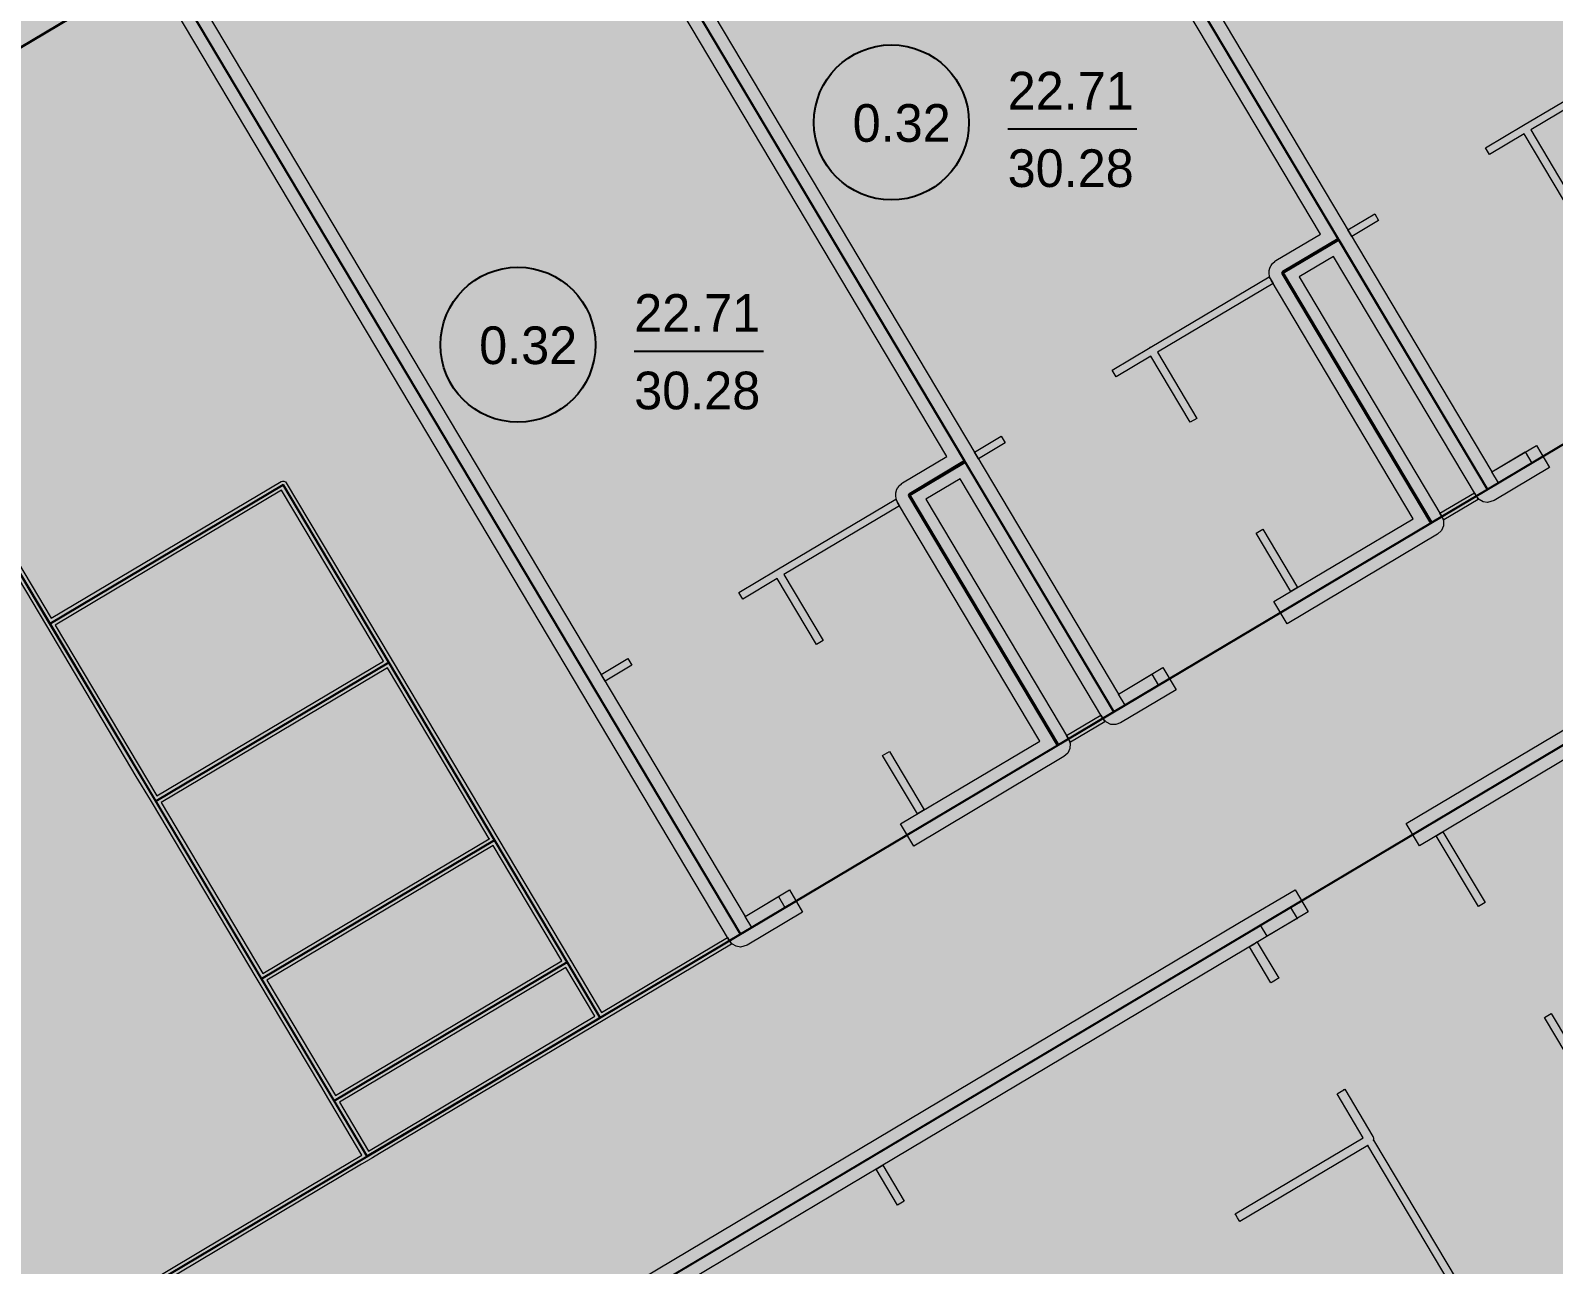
# Model space of a CAD drawing. Header units: millimetres. Extents: x 0 to 312583, y -208103 to 25097.
# Drawn here: x 142020 to 153810, y -140659 to -131105 of the extents above; entities that cross this region are included whole.
import ezdxf

# ---------------------------------------------------------------- set-up
doc = ezdxf.new("R2010")
doc.units = ezdxf.units.MM
doc.linetypes.add('Solid', pattern=[0])
for name, color, linetype, lineweight in [('Inner Walls', 5, 'Solid', 0), ('Outer Walls', 254, 'Solid', 25), ('Room Objects', 47, 'Solid', 15), ('Room Walls', 47, 'Solid', 35), ('Service Area', 252, 'Solid', 25), ('Studio Apartment', 250, 'Solid', 25), ('Three-Bedroom Apartment', 151, 'Solid', 25), ('Two-Bedroom Apartment', 252, 'Solid', 25)]:
    doc.layers.add(name, color=color, linetype=linetype, lineweight=lineweight)
doc.styles.add('Dialog.plain', font='Dialog.plain')

msp = doc.modelspace()

# ---------------------------------------------------------------- hatches: boundary and pattern name
at = {"layer": 'Room Objects', "linetype": 'Solid', "lineweight": 0}
for points in [[(153385, -134608), (153334, -134522), (153334, -134522), (153334, -134522), (153592, -134368), (153643, -134454), (153643, -134454)], [(150494, -136329), (150443, -136243), (150443, -136243), (150443, -136243), (150701, -136089), (150752, -136175), (150752, -136175)], [(147604, -138050), (147552, -137964), (147552, -137964), (147552, -137964), (147810, -137810), (147861, -137896), (147861, -137896)], [(151594, -138118), (151543, -138032), (151543, -138032), (151775, -137894), (151826, -137980), (151826, -137980)]]:
    msp.add_hatch(color=5, dxfattribs=at).paths.add_polyline_path(points, flags=0)
at = {"layer": 'Service Area', "linetype": 'Solid', "lineweight": 25}
for points in [[(161970, -129496), (162994, -131214), (128307, -151866), (127283, -150148)], [(140023, -132089), (142913, -130368), (142913, -130368), (147518, -138101), (147518, -138101), (144627, -139822), (144627, -139822), (146431, -138748), (146176, -138318), (145613, -137373), (144794, -135998), (143976, -134623), (142171, -135698)], [(141736, -141543), (137132, -133810), (137132, -133810), (140023, -132089), (140023, -132089), (144627, -139822), (144627, -139822)], [(152869, -134914), (151718, -132981), (152148, -132725), (153299, -134659), (153299, -134659)], [(148828, -134702), (149257, -134446), (150408, -136380), (150408, -136380), (149979, -136636)], [(142171, -135698), (143976, -134623), (144794, -135998), (142990, -137072)], [(142990, -137072), (144794, -135998), (145613, -137373), (143808, -138447)], [(143808, -138447), (145613, -137373), (146176, -138318), (144371, -139392)], [(144371, -139392), (146176, -138318), (146431, -138748), (144628, -139821), (144627, -139822)]]:
    msp.add_hatch(color=254, dxfattribs=at).paths.add_polyline_path(points, flags=0)
at = {"layer": 'Studio Apartment', "linetype": 'Solid', "lineweight": 25}
for points in [[(155752, -133198), (153299, -134659), (153299, -134659), (148695, -126926), (148695, -126926), (151586, -125204), (151586, -125204), (155034, -130996), (154604, -131251), (154602, -131253), (154601, -131254), (154600, -131256), (154599, -131258), (154599, -131260), (154599, -131262), (154600, -131263), (154601, -131265)], [(150408, -136380), (145804, -128647), (145804, -128647), (148695, -126926), (148695, -126926), (152143, -132717), (152143, -132717), (151713, -132973), (151712, -132974), (151710, -132975), (151709, -132977), (151709, -132979), (151708, -132981), (151708, -132983), (151709, -132985), (151710, -132986), (152861, -134920), (152861, -134920)], [(147518, -138101), (142913, -130368), (142913, -130368), (145804, -128647), (145804, -128647), (149252, -134438), (149252, -134438), (148823, -134694), (148821, -134695), (148820, -134696), (148819, -134698), (148818, -134700), (148818, -134702), (148818, -134704), (148818, -134706), (148819, -134707), (149970, -136641), (149970, -136641)]]:
    msp.add_hatch(color=252, dxfattribs=at).paths.add_polyline_path(points, flags=0)
at = {"layer": 'Two-Bedroom Apartment', "linetype": 'Solid', "lineweight": 25}
msp.add_hatch(color=151, dxfattribs=at).paths.add_polyline_path([(153145, -147552), (150254, -149274), (150254, -149274), (145650, -141540), (148541, -139819), (151431, -138098), (154322, -136377), (154322, -136377), (155583, -138495), (155583, -138495), (155154, -138751), (155152, -138752), (155151, -138754), (155150, -138755), (155149, -138757), (155149, -138759), (155149, -138761), (155149, -138763), (155150, -138765), (156186, -140505), (156187, -140506), (156189, -140508), (156190, -140509), (156192, -140509), (156194, -140509), (156196, -140509), (156198, -140509), (156200, -140508), (156629, -140252), (156629, -140252), (158926, -144110), (156036, -145831)], flags=0)

# ---------------------------------------------------------------- linework, layer by layer
at = {"layer": 'Inner Walls', "color": 47, "linetype": 'Solid', "lineweight": 15}
for p, q in [((148909, -127089), (152229, -132666)), ((152006, -132682), (148737, -127191)), ((146018, -128810), (149338, -134387)), ((149115, -134403), (145846, -128913)), ((143127, -130531), (147552, -137964)), ((147432, -138152), (142955, -130634)), ((151662, -132887), (152006, -132682)), ((152229, -132666), (153334, -134522)), ((152108, -132854), (151842, -133012)), ((153213, -134710), (152108, -132854)), ((151609, -132985), (151610, -132966)), ((151609, -132987), (151609, -132985)), ((151611, -133007), (151609, -132987)), ((151610, -132964), (151615, -132945)), ((151610, -132966), (151610, -132964)), ((151615, -132943), (151624, -132925)), ((151615, -132945), (151615, -132943)), ((151624, -132925), (151625, -132924)), ((151625, -132924), (151636, -132908)), ((151636, -132908), (151638, -132906)), ((151638, -132906), (151652, -132893)), ((151652, -132893), (151654, -132892)), ((151654, -132892), (151662, -132887)), ((151612, -133009), (151611, -133007)), ((151618, -133027), (151612, -133009)), ((151619, -133029), (151618, -133027)), ((151624, -133037), (151619, -133029)), ((152724, -134885), (151624, -133037)), ((151842, -133012), (152947, -134868)), ((148771, -134608), (149115, -134403)), ((149338, -134387), (150443, -136243)), ((153334, -134522), (153678, -134317)), ((153678, -134317), (153780, -134489)), ((153780, -134489), (153350, -134745)), ((148734, -134645), (148746, -134629)), ((148746, -134629), (148747, -134627)), ((148747, -134627), (148762, -134614)), ((148762, -134614), (148763, -134613)), ((148763, -134613), (148771, -134608)), ((149217, -134575), (148951, -134734)), ((150322, -136431), (149217, -134575)), ((148718, -134706), (148719, -134687)), ((148718, -134708), (148718, -134706)), ((148721, -134728), (148718, -134708)), ((148719, -134685), (148724, -134666)), ((148719, -134687), (148719, -134685)), ((148721, -134730), (148721, -134728)), ((148728, -134748), (148721, -134730)), ((148724, -134666), (148725, -134664)), ((148725, -134664), (148733, -134646)), ((148729, -134750), (148728, -134748)), ((148733, -134759), (148729, -134750)), ((148733, -134646), (148734, -134645)), ((149833, -136606), (148733, -134759)), ((148951, -134734), (150056, -136590)), ((153235, -134736), (153213, -134710)), ((153265, -134753), (153235, -134736)), ((153299, -134759), (153265, -134753)), ((153350, -134745), (153299, -134759)), ((152947, -134868), (152959, -134898)), ((151646, -135526), (152724, -134885)), ((152942, -134977), (152912, -135005)), ((152959, -134940), (152942, -134977)), ((152959, -134898), (152959, -134940)), ((152912, -135005), (151748, -135698)), ((151748, -135698), (151646, -135526)), ((150443, -136243), (150787, -136038)), ((150787, -136038), (150889, -136210)), ((150889, -136210), (150459, -136466)), ((152669, -137245), (154271, -136291)), ((150349, -136460), (150322, -136431)), ((150384, -136477), (150349, -136460)), ((150423, -136479), (150384, -136477)), ((150459, -136466), (150423, -136479)), ((154287, -136514), (152772, -137417)), ((148755, -137248), (149833, -136606)), ((150056, -136590), (150069, -136626)), ((150069, -136626), (150067, -136665)), ((150021, -136727), (148858, -137419)), ((150050, -136700), (150021, -136727)), ((150067, -136665), (150050, -136700)), ((148858, -137419), (148755, -137248)), ((152772, -137417), (152669, -137245)), ((147552, -137964), (147896, -137759)), ((147896, -137759), (147998, -137931)), ((151380, -138012), (151810, -137757)), ((151810, -137757), (151912, -137928)), ((147998, -137931), (147569, -138187)), ((151912, -137928), (148592, -139905)), ((145599, -141454), (151380, -138012)), ((147454, -138178), (147432, -138152)), ((147484, -138195), (147454, -138178)), ((147518, -138201), (147484, -138195)), ((147569, -138187), (147518, -138201)), ((148592, -139905), (145787, -141575))]:
    msp.add_line(p, q, dxfattribs=at)
for p in [(152229, -132666), (149338, -134387)]:
    msp.add_point(p, dxfattribs=at)
at = {"layer": 'Outer Walls', "color": 47, "linetype": 'Solid', "lineweight": 35}
msp.add_line((143413, -130361), (141712, -131374), dxfattribs=at)
at = {"layer": 'Room Objects', "color": 0, "linetype": 'Solid', "lineweight": 0}
for p, q in [((153334, -134522), (153592, -134368)), ((153592, -134368), (153643, -134454)), ((153385, -134608), (153334, -134522)), ((153643, -134454), (153385, -134608)), ((150443, -136243), (150701, -136089)), ((150701, -136089), (150752, -136175)), ((150494, -136329), (150443, -136243)), ((150752, -136175), (150494, -136329)), ((147552, -137964), (147810, -137810)), ((147810, -137810), (147861, -137896)), ((147861, -137896), (147604, -138050)), ((151543, -138032), (151775, -137894)), ((151775, -137894), (151826, -137980)), ((147604, -138050), (147552, -137964)), ((151594, -138118), (151543, -138032)), ((151826, -137980), (151594, -138118))]:
    msp.add_line(p, q, dxfattribs=at)
for p in [(153334, -134522), (153334, -134522), (153643, -134454), (150443, -136243), (150443, -136243), (150752, -136175), (147861, -137896), (147552, -137964), (147552, -137964), (151543, -138032), (151826, -137980)]:
    msp.add_point(p, dxfattribs=at)
at = {"layer": 'Room Walls', "color": 47, "linetype": 'Solid', "lineweight": 9}
for p, q in [((153578, -131839), (154499, -131291)), ((154530, -131342), (153634, -131875)), ((153285, -132014), (153578, -131839)), ((153583, -131906), (153316, -132065)), ((153887, -132417), (153583, -131906)), ((153634, -131875), (153939, -132387)), ((153316, -132065), (153285, -132014)), ((142146, -135713), (140125, -132319)), ((140176, -132288), (142182, -135656)), ((152219, -132648), (152426, -132525)), ((152456, -132577), (152249, -132700)), ((152426, -132525), (152456, -132577)), ((152249, -132700), (152219, -132648)), ((150687, -133560), (151609, -133012)), ((151639, -133063), (150744, -133596)), ((151609, -133012), (151624, -133037)), ((151624, -133037), (151639, -133063)), ((150394, -133735), (150687, -133560)), ((150692, -133627), (150425, -133786)), ((150997, -134138), (150692, -133627)), ((150744, -133596), (151048, -134108)), ((150425, -133786), (150394, -133735)), ((151048, -134108), (150997, -134138)), ((149328, -134370), (149535, -134246)), ((149535, -134246), (149566, -134298)), ((149359, -134421), (149328, -134370)), ((149566, -134298), (149359, -134421)), ((142182, -135656), (143960, -134598)), ((143960, -134598), (143971, -134594)), ((143971, -134594), (143983, -134594)), ((143983, -134594), (143994, -134599)), ((143994, -134599), (144001, -134608)), ((144001, -134608), (144805, -135957)), ((143965, -134664), (142212, -135708)), ((144753, -135988), (143965, -134664)), ((147797, -135281), (148718, -134733)), ((148718, -134733), (148748, -134784)), ((152931, -134843), (153198, -134684)), ((153228, -134736), (152962, -134894)), ((153198, -134684), (153228, -134736)), ((148748, -134784), (147853, -135317)), ((152962, -134894), (152931, -134843)), ((151508, -134998), (151560, -134967)), ((151560, -134967), (151828, -135418)), ((151777, -135449), (151508, -134998)), ((147504, -135456), (147797, -135281)), ((147801, -135348), (147534, -135507)), ((148106, -135859), (147801, -135348)), ((147853, -135317), (148157, -135829)), ((147534, -135507), (147504, -135456)), ((151803, -135433), (151777, -135449)), ((151828, -135418), (151803, -135433)), ((142840, -136880), (142146, -135713)), ((142212, -135708), (143000, -137031)), ((148157, -135829), (148106, -135859)), ((143000, -137031), (144753, -135988)), ((144784, -136039), (143031, -137083)), ((145183, -136710), (144784, -136039)), ((144805, -135957), (144820, -135983)), ((144820, -135983), (145496, -137117)), ((146437, -136091), (146644, -135967)), ((146675, -136019), (146468, -136142)), ((146644, -135967), (146675, -136019)), ((146468, -136142), (146437, -136091)), ((150041, -136564), (150307, -136405)), ((150307, -136405), (150322, -136431)), ((150338, -136457), (150071, -136615)), ((150322, -136431), (150338, -136457)), ((150071, -136615), (150041, -136564)), ((145572, -137362), (145183, -136710)), ((148617, -136719), (148669, -136688)), ((148886, -137170), (148617, -136719)), ((148669, -136688), (148938, -137139)), ((142949, -137062), (142840, -136880)), ((142964, -137088), (142949, -137062)), ((143767, -138437), (142964, -137088)), ((143031, -137083), (143819, -138406)), ((145496, -137117), (145623, -137332)), ((148938, -137139), (148886, -137170)), ((145623, -137332), (145639, -137358)), ((152902, -137339), (152954, -137308)), ((153229, -137887), (152902, -137339)), ((152954, -137308), (153280, -137856)), ((143819, -138406), (145572, -137362)), ((145602, -137414), (143849, -138458)), ((146134, -138308), (145602, -137414)), ((145639, -137358), (146201, -138303)), ((153280, -137856), (153229, -137887)), ((147447, -138178), (144723, -139800)), ((146442, -138707), (147416, -138126)), ((147416, -138126), (147447, -138178)), ((151491, -138179), (151515, -138161)), ((151515, -138161), (151517, -138164)), ((151517, -138164), (151683, -138443)), ((151457, -138199), (151474, -138189)), ((151623, -138479), (151457, -138199)), ((151474, -138189), (151478, -138187)), ((151478, -138187), (151491, -138179)), ((144382, -139351), (146134, -138308)), ((146165, -138359), (144412, -139403)), ((146390, -138737), (146165, -138359)), ((146201, -138303), (146442, -138707)), ((143783, -138463), (143767, -138437)), ((144267, -139276), (143783, -138463)), ((143849, -138458), (144382, -139351)), ((151632, -138474), (151623, -138479)), ((151659, -138458), (151632, -138474)), ((151675, -138448), (151659, -138458)), ((151683, -138443), (151675, -138448)), ((144637, -139781), (146390, -138737)), ((153740, -138746), (153792, -138716)), ((154117, -139380), (153740, -138746)), ((153792, -138716), (154153, -139323)), ((144330, -139382), (144267, -139276)), ((152135, -139338), (152143, -139333)), ((152337, -139677), (152135, -139338)), ((152143, -139333), (152157, -139325)), ((152157, -139325), (152186, -139307)), ((152186, -139307), (152195, -139302)), ((152195, -139302), (152412, -139667)), ((144345, -139408), (144330, -139382)), ((144586, -139812), (144345, -139408)), ((144412, -139403), (144513, -139572)), ((144513, -139572), (144637, -139781)), ((151347, -140267), (152337, -139677)), ((152412, -139667), (152414, -139670)), ((152414, -139670), (152414, -139672)), ((152414, -139672), (152416, -139677)), ((152416, -139677), (152417, -139679)), ((152417, -139679), (152418, -139685)), ((152418, -139693), (152417, -139695)), ((152417, -139695), (153744, -141924)), ((152418, -139685), (152418, -139687)), ((152418, -139687), (152418, -139693)), ((143362, -140540), (144586, -139812)), ((144723, -139800), (144668, -139832)), ((152373, -139738), (151382, -140327)), ((153692, -141954), (152373, -139738)), ((144583, -139883), (141752, -141569)), ((144642, -139848), (144583, -139883)), ((144644, -139847), (144642, -139848)), ((144668, -139832), (144644, -139847)), ((148566, -139921), (148618, -139890)), ((148732, -140200), (148566, -139921)), ((148618, -139890), (148784, -140169)), ((148784, -140169), (148732, -140200)), ((151352, -140275), (151347, -140267)), ((151365, -140298), (151352, -140275)), ((151377, -140318), (151365, -140298)), ((151382, -140327), (151377, -140318)), ((141747, -141502), (143362, -140540))]:
    msp.add_line(p, q, dxfattribs=at)
for p in [(150687, -133560), (144820, -135983), (145572, -137362), (146201, -138303), (152186, -139307), (152417, -139695), (152373, -139738)]:
    msp.add_point(p, dxfattribs=at)
at = {"layer": 'Service Area', "color": 254, "linetype": 'Solid', "lineweight": 25}
for p, q in [((127283, -150148), (161970, -129496)), ((142913, -130368), (147518, -138101)), ((162994, -131214), (128307, -151866)), ((140023, -132089), (144627, -139822)), ((142171, -135698), (140023, -132089)), ((151718, -132981), (152148, -132725)), ((152148, -132725), (153299, -134659)), ((152869, -134914), (151718, -132981)), ((148828, -134702), (149257, -134446)), ((149257, -134446), (150408, -136380)), ((143976, -134623), (142171, -135698)), ((142171, -135698), (143976, -134623)), ((144794, -135998), (143976, -134623)), ((143976, -134623), (144794, -135998)), ((149979, -136636), (148828, -134702)), ((153299, -134659), (152869, -134914)), ((142990, -137072), (142171, -135698)), ((142990, -137072), (144794, -135998)), ((144794, -135998), (142990, -137072)), ((145613, -137373), (144794, -135998)), ((144794, -135998), (145613, -137373)), ((150408, -136380), (149979, -136636)), ((143808, -138447), (142990, -137072)), ((143808, -138447), (145613, -137373)), ((145613, -137373), (143808, -138447)), ((146176, -138318), (145613, -137373)), ((145613, -137373), (146176, -138318)), ((147518, -138101), (144627, -139822)), ((144371, -139392), (146176, -138318)), ((146176, -138318), (144371, -139392)), ((146431, -138748), (146176, -138318)), ((146176, -138318), (146431, -138748)), ((144371, -139392), (143808, -138447)), ((144627, -139822), (146431, -138748)), ((146431, -138748), (144628, -139821)), ((144627, -139822), (144371, -139392)), ((144627, -139822), (141736, -141543)), ((144628, -139821), (144627, -139822))]:
    msp.add_line(p, q, dxfattribs=at)
for p in [(153299, -134659), (150408, -136380), (147518, -138101), (144627, -139822), (144627, -139822)]:
    msp.add_point(p, dxfattribs=at)
at = {"layer": 'Studio Apartment', "color": 252, "linetype": 'Solid', "lineweight": 25}
for p, q in [((148695, -126926), (152143, -132717)), ((153299, -134659), (148695, -126926)), ((145804, -128647), (149252, -134438)), ((150408, -136380), (145804, -128647)), ((147518, -138101), (142913, -130368)), ((152143, -132717), (151713, -132973)), ((151709, -132979), (151708, -132981)), ((151708, -132981), (151708, -132983)), ((151708, -132983), (151709, -132985)), ((151710, -132975), (151709, -132977)), ((151709, -132977), (151709, -132979)), ((151709, -132985), (151710, -132986)), ((151712, -132974), (151710, -132975)), ((151710, -132986), (152861, -134920)), ((151713, -132973), (151712, -132974)), ((155752, -133198), (153299, -134659)), ((149252, -134438), (148823, -134694)), ((148819, -134698), (148818, -134700)), ((148818, -134700), (148818, -134702)), ((148818, -134702), (148818, -134704)), ((148818, -134704), (148818, -134706)), ((148818, -134706), (148819, -134707)), ((148820, -134696), (148819, -134698)), ((148819, -134707), (149970, -136641)), ((148821, -134695), (148820, -134696)), ((148823, -134694), (148821, -134695)), ((152861, -134920), (150408, -136380)), ((149970, -136641), (147518, -138101))]:
    msp.add_line(p, q, dxfattribs=at)
for p in [(152143, -132717), (149252, -134438), (153299, -134659), (152861, -134920), (149970, -136641)]:
    msp.add_point(p, dxfattribs=at)
at = {"layer": 'Three-Bedroom Apartment', "color": 7, "linetype": 'Solid', "lineweight": 25}
for p, q in [((149585, -131867), (150585, -131867)), ((146694, -133588), (147694, -133588))]:
    msp.add_line(p, q, dxfattribs=at)
for centre in [(148685, -131817), (145794, -133538)]:
    msp.add_circle(centre, 600, dxfattribs=at)
at = {"layer": 'Two-Bedroom Apartment', "color": 151, "linetype": 'Solid', "lineweight": 25}
for p, q in [((151431, -138098), (154322, -136377)), ((148541, -139819), (151431, -138098)), ((145650, -141540), (148541, -139819))]:
    msp.add_line(p, q, dxfattribs=at)

# ---------------------------------------------------------------- texts
at = {"layer": 'Three-Bedroom Apartment', "color": 7, "linetype": 'Solid', "lineweight": 25, "style": 'Dialog.plain'}
for s, p in [('22.71', (149585, -131717)), ('0.32', (148385, -131967)), ('30.28', (149585, -132317)), ('22.71', (146694, -133438)), ('0.32', (145494, -133688)), ('30.28', (146694, -134038))]:
    msp.add_text(s, height=291.6, dxfattribs=at).set_placement(p)

doc.saveas('drawing.dxf')
